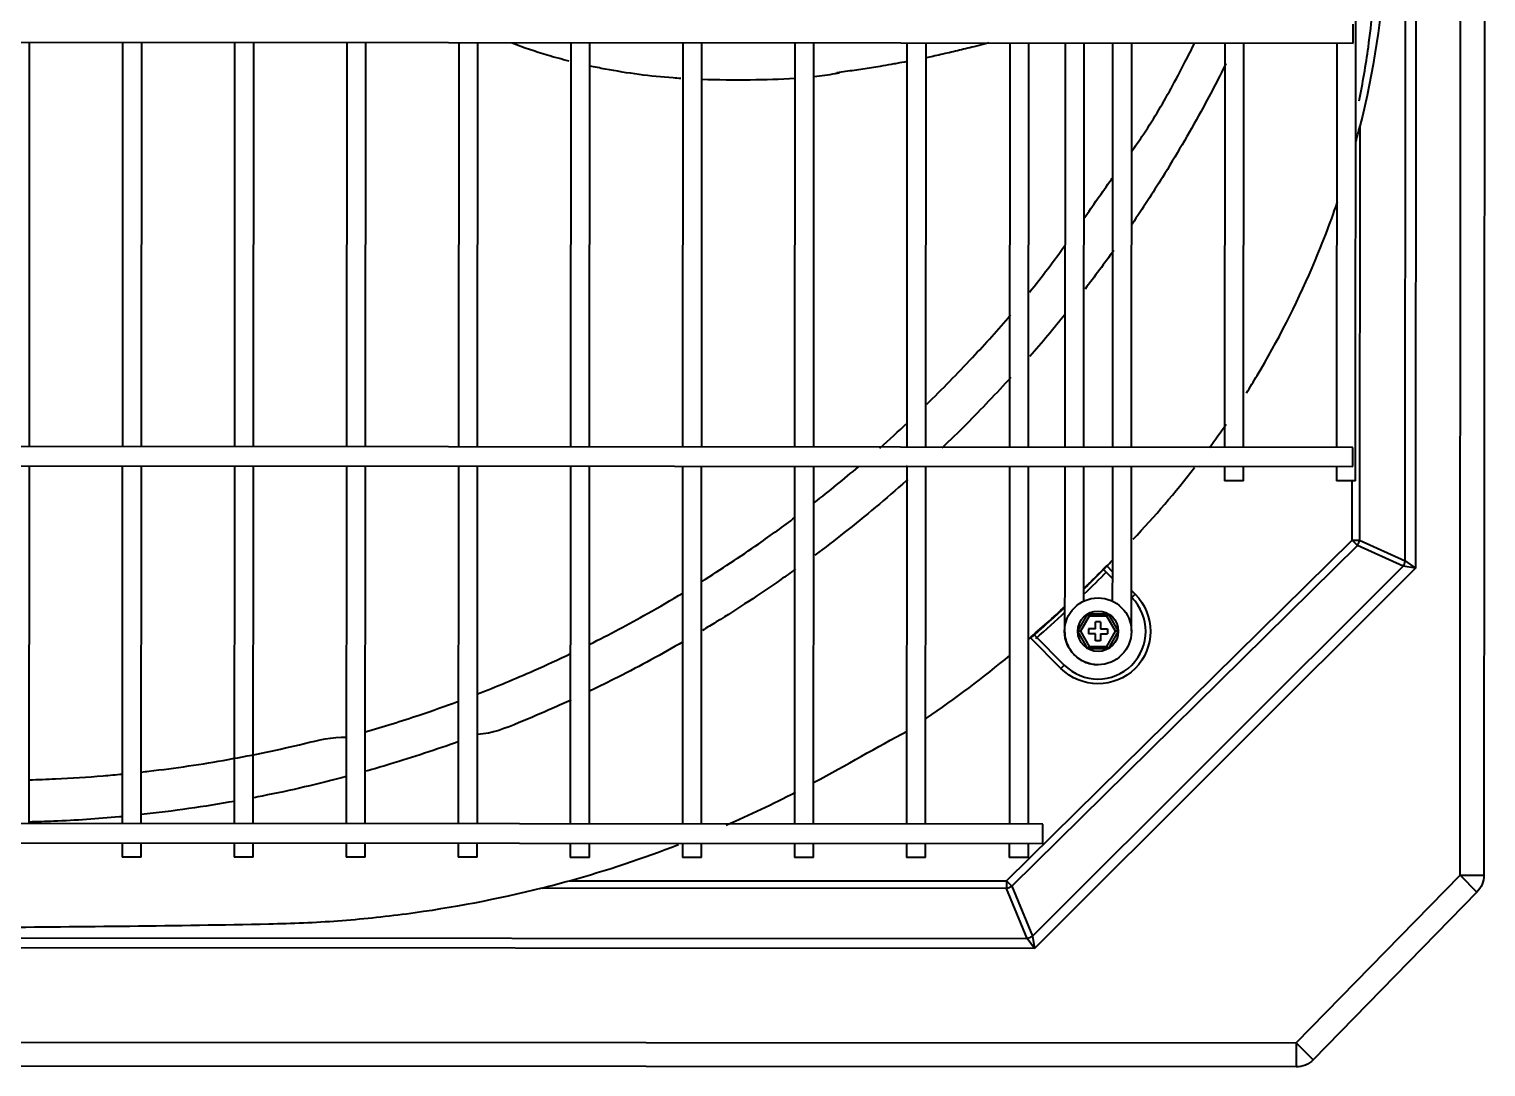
# Model space of a CAD drawing. Extents: x 58467 to 79089, y -33726 to -17391.
# Drawn here: x 72369.78 to 72400.33, y -21005.08 to -20983.32 of the extents above; entities that cross this region are included whole.
import ezdxf

# ---------------------------------------------------------------- set-up
doc = ezdxf.new("R2010")
doc.units = 0
doc.header["$LTSCALE"] = 100
doc.layers.add('+ENTE-ST-DOSEME USTU KONDDRENAJ', color=110, linetype='DOSEMEUSTUKONDENSDRENAJ_LINE', lineweight=40)
doc.linetypes.add('DOSEMEUSTUKONDENSDRENAJ_LINE', pattern='A,300,-40,["CD",Standard,S=15,R=0,X=-35,Y=-7.5],0', length=340)

# ---------------------------------------------------------------- blocks, each defined once
blk = doc.blocks.new('FUAYE KLİMA SANT')
at = {"color": 3}
for p, q in [((54187.123, -33702.141, 1.271), (54187.165, -33634.136, 1.271)), ((54187.665, -33634.136, 1.271), (54187.623, -33702.141, 1.271)), ((54185.975, -33695.553, 1.271), (54186.004, -33646.802, 1.271)), ((54186.217, -33646.65, 1.271), (54186.187, -33695.705, 1.271)), ((54184.933, -33693.873, 1.271), (54184.961, -33648.48, 1.271)), ((54184.882, -33684.495, 1.271), (54184.882, -33684.295, 1.271)), ((54066.519, -33684.622, 1.271), (54184.882, -33684.695, 1.271)), ((54157.124, -33693.156, 1.271), (54157.129, -33684.677, 1.271)), ((54159.079, -33684.678, 1.271), (54159.074, -33693.157, 1.271)), ((54159.473, -33693.157, 1.271), (54159.479, -33684.679, 1.271)), ((54161.428, -33684.68, 1.271), (54161.423, -33693.158, 1.271)), ((54161.823, -33693.159, 1.271), (54161.828, -33684.68, 1.271)), ((54163.778, -33684.681, 1.271), (54163.773, -33693.16, 1.271)), ((54164.173, -33693.16, 1.271), (54164.178, -33684.681, 1.271)), ((54166.128, -33684.683, 1.271), (54166.122, -33693.161, 1.271)), ((54166.522, -33693.161, 1.271), (54166.528, -33684.683, 1.271)), ((54168.477, -33684.684, 1.271), (54168.472, -33693.163, 1.271)), ((54168.872, -33693.163, 1.271), (54168.877, -33684.684, 1.271)), ((54170.827, -33684.686, 1.271), (54170.822, -33693.164, 1.271)), ((54171.222, -33693.164, 1.271), (54171.227, -33684.686, 1.271)), ((54173.176, -33684.687, 1.271), (54173.171, -33693.166, 1.271)), ((54173.571, -33693.166, 1.271), (54173.576, -33684.687, 1.271)), ((54175.526, -33684.688, 1.271), (54175.521, -33693.167, 1.271)), ((54175.921, -33693.167, 1.271), (54175.926, -33684.689, 1.271)), ((54177.683, -33684.69, 1.271), (54177.678, -33693.168, 1.271)), ((54178.077, -33693.169, 1.271), (54178.083, -33684.69, 1.271)), ((54178.84, -33684.691, 1.271), (54178.835, -33693.17, 1.271)), ((54179.235, -33693.17, 1.271), (54179.24, -33684.691, 1.271)), ((54179.839, -33684.691, 1.271), (54179.834, -33693.17, 1.271)), ((54180.234, -33693.17, 1.271), (54180.239, -33684.691, 1.271)), ((54182.189, -33684.693, 1.271), (54182.184, -33693.171, 1.271)), ((54182.584, -33693.172, 1.271), (54182.589, -33684.693, 1.271)), ((54184.539, -33684.694, 1.271), (54184.534, -33693.173, 1.271)), ((54184.882, -33684.695, 1.271), (54184.882, -33684.495, 1.271)), ((54185.023, -33686.439, 1.271), (54185.018, -33695.118, 1.271)), ((54184.876, -33693.173, 1.271), (54066.514, -33693.101, 1.271)), ((54184.876, -33693.373, 1.271), (54184.876, -33693.173, 1.271)), ((54066.513, -33693.501, 1.271), (54184.876, -33693.573, 1.271)), ((54157.119, -33701.061, 1.271), (54157.124, -33693.556, 1.271)), ((54159.073, -33693.557, 1.271), (54159.069, -33701.062, 1.271)), ((54159.469, -33701.062, 1.271), (54159.473, -33693.557, 1.271)), ((54161.423, -33693.558, 1.271), (54161.418, -33701.063, 1.271)), ((54161.818, -33701.064, 1.271), (54161.823, -33693.559, 1.271)), ((54163.773, -33693.56, 1.271), (54163.768, -33701.065, 1.271)), ((54164.168, -33701.065, 1.271), (54164.172, -33693.56, 1.271)), ((54166.122, -33693.561, 1.271), (54166.118, -33701.066, 1.271)), ((54166.518, -33701.066, 1.271), (54166.522, -33693.561, 1.271)), ((54168.472, -33693.563, 1.271), (54168.467, -33701.068, 1.271)), ((54168.867, -33701.068, 1.271), (54168.872, -33693.563, 1.271)), ((54170.821, -33693.564, 1.271), (54170.817, -33701.069, 1.271)), ((54171.217, -33701.069, 1.271), (54171.221, -33693.564, 1.271)), ((54173.171, -33693.566, 1.271), (54173.167, -33701.071, 1.271)), ((54173.566, -33701.071, 1.271), (54173.571, -33693.566, 1.271)), ((54175.521, -33693.574, 1.271), (54175.509, -33693.568, 1.271)), ((54175.521, -33693.567, 1.271), (54175.516, -33701.072, 1.271)), ((54175.916, -33701.072, 1.271), (54175.921, -33693.567, 1.271)), ((54177.677, -33693.568, 1.271), (54177.673, -33701.073, 1.271)), ((54178.073, -33701.074, 1.271), (54178.077, -33693.569, 1.271)), ((54178.834, -33693.569, 1.271), (54178.834, -33694.704, 1.271)), ((54179.234, -33694.704, 1.271), (54179.234, -33693.57, 1.271)), ((54179.834, -33693.57, 1.271), (54179.833, -33694.704, 1.271)), ((54180.233, -33694.704, 1.271), (54180.234, -33693.57, 1.271)), ((54182.184, -33693.571, 1.271), (54182.183, -33693.871, 1.271)), ((54182.583, -33693.872, 1.271), (54182.584, -33693.572, 1.271)), ((54184.533, -33693.573, 1.271), (54184.533, -33693.873, 1.271)), ((54184.876, -33693.573, 1.271), (54184.876, -33693.373, 1.271)), ((54182.583, -33693.872, 1.271), (54182.183, -33693.871, 1.271)), ((54184.933, -33693.873, 1.271), (54184.533, -33693.873, 1.271)), ((54184.862, -33695.118, 1.271), (54184.863, -33693.873, 1.271)), ((54178.834, -33694.395, 1.271), (54178.833, -33695.857, 1.271)), ((54179.233, -33695.857, 1.271), (54179.234, -33694.395, 1.271)), ((54179.833, -33694.704, 1.271), (54179.833, -33694.987, 1.271)), ((54180.233, -33694.987, 1.271), (54180.233, -33694.704, 1.271)), ((54177.616, -33702.262, 1.271), (54184.862, -33695.118, 1.271)), ((54179.833, -33694.987, 1.271), (54179.833, -33695.353, 1.271)), ((54180.233, -33695.353, 1.271), (54180.233, -33694.987, 1.271)), ((54184.862, -33695.118, 1.271), (54185.018, -33695.118, 1.271)), ((54184.862, -33695.118, 1.271), (54184.972, -33695.228, 1.271)), ((54185.018, -33695.118, 1.271), (54185.975, -33695.553, 1.271)), ((54184.972, -33695.228, 1.271), (54177.725, -33702.372, 1.271)), ((54179.833, -33695.353, 1.271), (54179.833, -33695.635, 1.271)), ((54179.833, -33695.353, 1.271), (54179.833, -33695.353, 1.271)), ((54179.833, -33695.353, 1.271), (54179.833, -33695.353, 1.271)), ((54180.232, -33695.636, 1.271), (54180.233, -33695.353, 1.271)), ((54180.233, -33695.353, 1.271), (54180.233, -33695.353, 1.271)), ((54185.929, -33695.663, 1.271), (54184.972, -33695.228, 1.271)), ((54178.159, -33703.42, 1.271), (54185.929, -33695.663, 1.271)), ((54186.187, -33695.705, 1.271), (54178.201, -33703.678, 1.271)), ((54178.833, -33695.635, 1.271), (54178.832, -33697.011, 1.271)), ((54179.233, -33696.395, 1.271), (54179.233, -33695.635, 1.271)), ((54179.832, -33695.914, 1.271), (54179.648, -33695.729, 1.271)), ((54179.717, -33695.657, 1.271), (54179.832, -33695.773, 1.271)), ((54179.833, -33695.635, 1.271), (54179.832, -33696.396, 1.271)), ((54180.232, -33697.026, 1.271), (54180.233, -33695.636, 1.271)), ((54186.187, -33695.705, 1.271), (54185.929, -33695.663, 1.271)), ((54185.975, -33695.553, 1.271), (54186.187, -33695.705, 1.271)), ((54180.232, -33696.173, 1.271), (54180.31, -33696.251, 1.271)), ((54180.239, -33696.321, 1.271), (54180.232, -33696.314, 1.271)), ((54180.31, -33696.251, 1.271), (54180.239, -33696.321, 1.271)), ((54179.107, -33697.028, 1.271), (54179.32, -33696.66, 1.271)), ((54179.32, -33696.66, 1.271), (54179.745, -33696.66, 1.271)), ((54179.349, -33696.71, 1.271), (54179.32, -33696.66, 1.271)), ((54179.745, -33696.66, 1.271), (54179.716, -33696.71, 1.271)), ((54179.745, -33696.66, 1.271), (54179.957, -33697.028, 1.271)), ((54179.349, -33696.71, 1.271), (54179.165, -33697.028, 1.271)), ((54179.332, -33696.978, 1.271), (54179.332, -33697.078, 1.271)), ((54179.482, -33696.978, 1.271), (54179.332, -33696.978, 1.271)), ((54179.716, -33696.71, 1.271), (54179.349, -33696.71, 1.271)), ((54179.582, -33696.828, 1.271), (54179.482, -33696.828, 1.271)), ((54179.482, -33696.978, 1.271), (54179.482, -33696.828, 1.271)), ((54179.582, -33696.828, 1.271), (54179.582, -33696.978, 1.271)), ((54179.582, -33696.978, 1.271), (54179.732, -33696.978, 1.271)), ((54179.899, -33697.028, 1.271), (54179.716, -33696.71, 1.271)), ((54179.732, -33696.978, 1.271), (54179.732, -33697.078, 1.271)), ((54178.754, -33697.805, 1.271), (54178.117, -33697.168, 1.271)), ((54178.193, -33697.102, 1.271), (54178.825, -33697.735, 1.271)), ((54179.319, -33697.396, 1.271), (54179.107, -33697.028, 1.271)), ((54179.165, -33697.028, 1.271), (54179.107, -33697.028, 1.271)), ((54179.165, -33697.028, 1.271), (54179.348, -33697.346, 1.271)), ((54179.482, -33697.078, 1.271), (54179.332, -33697.078, 1.271)), ((54179.482, -33697.228, 1.271), (54179.482, -33697.078, 1.271)), ((54179.582, -33697.228, 1.271), (54179.482, -33697.228, 1.271)), ((54179.582, -33697.078, 1.271), (54179.582, -33697.228, 1.271)), ((54179.582, -33697.078, 1.271), (54179.732, -33697.078, 1.271)), ((54179.715, -33697.346, 1.271), (54179.899, -33697.028, 1.271)), ((54179.957, -33697.028, 1.271), (54179.744, -33697.396, 1.271)), ((54179.957, -33697.028, 1.271), (54179.899, -33697.028, 1.271)), ((54179.348, -33697.346, 1.271), (54179.319, -33697.396, 1.271)), ((54179.744, -33697.396, 1.271), (54179.319, -33697.396, 1.271)), ((54179.348, -33697.346, 1.271), (54179.715, -33697.346, 1.271)), ((54179.744, -33697.396, 1.271), (54179.715, -33697.346, 1.271)), ((54178.754, -33697.805, 1.271), (54178.825, -33697.735, 1.271)), ((54178.373, -33701.074, 1.271), (54072.917, -33701.01, 1.271)), ((54178.372, -33701.274, 1.271), (54178.373, -33701.074, 1.271)), ((54072.917, -33701.41, 1.271), (54178.372, -33701.474, 1.271)), ((54159.068, -33701.462, 1.271), (54159.068, -33701.762, 1.271)), ((54159.468, -33701.762, 1.271), (54159.468, -33701.462, 1.271)), ((54161.418, -33701.463, 1.271), (54161.418, -33701.764, 1.271)), ((54161.818, -33701.764, 1.271), (54161.818, -33701.464, 1.271)), ((54163.768, -33701.465, 1.271), (54163.768, -33701.765, 1.271)), ((54164.167, -33701.765, 1.271), (54164.168, -33701.465, 1.271)), ((54166.117, -33701.466, 1.271), (54166.117, -33701.766, 1.271)), ((54166.517, -33701.767, 1.271), (54166.517, -33701.466, 1.271)), ((54168.467, -33701.468, 1.271), (54168.467, -33701.768, 1.271)), ((54168.867, -33701.768, 1.271), (54168.867, -33701.468, 1.271)), ((54170.817, -33701.469, 1.271), (54170.816, -33701.769, 1.271)), ((54171.216, -33701.77, 1.271), (54171.217, -33701.469, 1.271)), ((54173.166, -33701.471, 1.271), (54173.166, -33701.771, 1.271)), ((54173.566, -33701.771, 1.271), (54173.566, -33701.471, 1.271)), ((54175.516, -33701.472, 1.271), (54175.516, -33701.772, 1.271)), ((54175.916, -33701.772, 1.271), (54175.916, -33701.472, 1.271)), ((54177.672, -33701.473, 1.271), (54177.672, -33701.773, 1.271)), ((54178.072, -33701.774, 1.271), (54178.072, -33701.474, 1.271)), ((54178.372, -33701.474, 1.271), (54178.372, -33701.274, 1.271)), ((54159.468, -33701.762, 1.271), (54159.068, -33701.762, 1.271)), ((54161.818, -33701.764, 1.271), (54161.418, -33701.764, 1.271)), ((54164.167, -33701.765, 1.271), (54163.768, -33701.765, 1.271)), ((54166.517, -33701.767, 1.271), (54166.117, -33701.766, 1.271)), ((54168.867, -33701.768, 1.271), (54168.467, -33701.768, 1.271)), ((54171.216, -33701.77, 1.271), (54170.816, -33701.769, 1.271)), ((54173.566, -33701.771, 1.271), (54173.166, -33701.771, 1.271)), ((54175.916, -33701.772, 1.271), (54175.516, -33701.772, 1.271)), ((54178.072, -33701.774, 1.271), (54177.672, -33701.773, 1.271)), ((54183.69, -33705.66, 1.271), (54187.123, -33702.141, 1.271)), ((54187.123, -33702.141, 1.271), (54187.623, -33702.141, 1.271)), ((54187.123, -33702.141, 1.271), (54187.476, -33702.495, 1.271)), ((54177.615, -33702.418, 1.271), (54167.869, -33702.412, 1.271)), ((54168.453, -33702.257, 1.271), (54177.616, -33702.262, 1.271)), ((54177.616, -33702.262, 1.271), (54177.615, -33702.418, 1.271)), ((54178.049, -33703.466, 1.271), (54177.615, -33702.418, 1.271)), ((54177.616, -33702.262, 1.271), (54177.725, -33702.372, 1.271)), ((54177.725, -33702.372, 1.271), (54178.159, -33703.42, 1.271)), ((54187.476, -33702.495, 1.271), (54184.044, -33706.014, 1.271)), ((54178.201, -33703.678, 1.271), (54073.043, -33703.614, 1.271)), ((54073.195, -33703.402, 1.271), (54178.049, -33703.466, 1.271)), ((54178.201, -33703.678, 1.271), (54178.049, -33703.466, 1.271)), ((54178.159, -33703.42, 1.271), (54178.201, -33703.678, 1.271)), ((54067.642, -33705.59, 1.271), (54183.69, -33705.66, 1.271)), ((54183.69, -33705.66, 1.271), (54184.044, -33706.014, 1.271)), ((54183.69, -33705.66, 1.271), (54183.69, -33706.16, 1.271)), ((54183.69, -33706.16, 1.271), (54067.641, -33706.09, 1.271))]:
    blk.add_line(p, q, dxfattribs=at)
for radius in [0.7, 0.425, 0.425]:
    blk.add_circle((54179.532, -33697.028, 1.271), radius, dxfattribs=at)
at = {"color": 3, "extrusion": (0, 0, -1)}
for centre, radius, start, end in [((-54179.532, -33697.028, -1.271), 1.1, 135.0349, 315.0349), ((-54187.123, -33702.141, -1.271), 0.5, 180.0349, 225.0349), ((-54183.69, -33705.66, -1.271), 0.5, 225.0349, 270.0349)]:
    blk.add_arc(centre, radius, start, end, dxfattribs=at)
at = {"color": 3}
blk.add_arc((54179.532, -33697.028, 1.271), 1, 224.9651, 44.9651, dxfattribs=at)
for centre, major_axis in [((54184.862, -33695.118, 1.271), (-0.084, -0.203)), ((54185.819, -33695.553, 1.271), (-0.084, -0.203)), ((54177.616, -33702.262, 1.271), (-0.203, -0.084)), ((54178.049, -33703.31, 1.271), (-0.203, -0.084))]:
    blk.add_ellipse(centre, major_axis=major_axis, ratio=0.678598, start_param=1.296782, end_param=1.844811, dxfattribs=at)
for points, knots in [([(54185.777, -33672.161, 1.271), (54185.775, -33674.558, 1.271), (54185.731, -33676.954, 1.271), (54185.619, -33679.947, 1.271), (54185.594, -33680.545, 1.271), (54185.538, -33681.74, 1.271), (54185.602, -33682.338, 1.271), (54185.49, -33684.124, 1.271), (54185.31, -33685.292, 1.271), (54185.023, -33686.439, 1.271)], [0, 0, 0, 0, 0.5, 0.5, 0.625, 0.625, 0.75, 0.75, 1, 1, 1, 1]), ([(54185.008, -33685.905, 1.271), (54185.083, -33685.532, 1.271), (54185.147, -33685.156, 1.271), (54185.273, -33684.262, 1.271), (54185.324, -33683.741, 1.271), (54185.383, -33682.701, 1.271), (54185.4, -33682.18, 1.271), (54185.461, -33680.617, 1.271), (54185.495, -33679.576, 1.271), (54185.577, -33676.45, 1.271), (54185.606, -33674.366, 1.271), (54185.608, -33672.281, 1.271)], [0, 0, 0, 0, 0.084354, 0.084354, 0.19881, 0.19881, 0.313265, 0.313265, 0.542177, 0.542177, 1, 1, 1, 1]), ([(54168.44, -33685.072, 1.271), (54168.286, -33685.033, 1.271), (54167.885, -33684.923, 1.271), (54167.489, -33684.789, 1.271), (54167.247, -33684.697, 1.271)], [0, 0, 0, 0, 0.381371, 1, 1, 1, 1]), ([(54177.243, -33684.691, 1.271), (54177.175, -33684.708, 1.271), (54177.071, -33684.735, 1.271), (54176.908, -33684.776, 1.271), (54176.757, -33684.813, 1.271), (54176.584, -33684.854, 1.271), (54176.411, -33684.895, 1.271), (54176.238, -33684.934, 1.271), (54176.078, -33684.969, 1.271), (54175.975, -33684.99, 1.271), (54175.93, -33685, 1.271)], [0, 0, 0, 0, 0.15983, 0.246701, 0.377006, 0.507312, 0.637617, 0.767923, 0.898228, 1, 1, 1, 1]), ([(54180.241, -33686.958, 1.271), (54180.313, -33686.858, 1.271), (54180.608, -33686.435, 1.271), (54180.98, -33685.812, 1.271), (54181.329, -33685.148, 1.271), (54181.491, -33684.83, 1.271), (54181.557, -33684.695, 1.271)], [0, 0, 0, 0, 0.141815, 0.593329, 0.830923, 1, 1, 1, 1]), ([(54170.784, -33685.436, 1.271), (54170.73, -33685.433, 1.271), (54170.2, -33685.397, 1.271), (54169.561, -33685.313, 1.271), (54168.982, -33685.197, 1.271), (54168.875, -33685.174, 1.271)], [0, 0, 0, 0, 0.083564, 0.830141, 1, 1, 1, 1]), ([(54174.11, -33685.32, 1.271), (54174.08, -33685.326, 1.271), (54173.905, -33685.36, 1.271), (54173.728, -33685.386, 1.271), (54173.581, -33685.403, 1.271)], [0, 0, 0, 0, 0.168799, 1, 1, 1, 1]), ([(54175.529, -33685.08, 1.271), (54175.457, -33685.094, 1.271), (54175.346, -33685.115, 1.271), (54175.156, -33685.149, 1.271), (54174.981, -33685.179, 1.271), (54174.783, -33685.211, 1.271), (54174.604, -33685.239, 1.271), (54174.422, -33685.266, 1.271), (54174.24, -33685.291, 1.271), (54174.118, -33685.306, 1.271), (54174.058, -33685.314, 1.271)], [0, 0, 0, 0, 0.150864, 0.231719, 0.393427, 0.514709, 0.635991, 0.757272, 0.878554, 1, 1, 1, 1]), ([(54182.215, -33685.122, 1.271), (54182.045, -33685.463, 1.271), (54181.623, -33686.272, 1.271), (54180.966, -33687.395, 1.271), (54180.464, -33688.167, 1.271), (54180.246, -33688.489, 1.271)], [0, 0, 0, 0, 0.29252, 0.701104, 1, 1, 1, 1]), ([(54173.182, -33685.438, 1.271), (54172.868, -33685.459, 1.271), (54172.215, -33685.472, 1.271), (54171.563, -33685.469, 1.271), (54171.226, -33685.458, 1.271)], [0, 0, 0, 0, 0.483114, 1, 1, 1, 1]), ([(54179.238, -33688.369, 1.271), (54179.427, -33688.097, 1.271), (54179.625, -33687.812, 1.271), (54179.829, -33687.528, 1.271), (54179.837, -33687.517, 1.271)], [0, 0, 0, 0, 0.95904, 1, 1, 1, 1]), ([(54182.643, -33692.033, 1.271), (54182.72, -33691.91, 1.271), (54182.796, -33691.786, 1.271), (54183.3, -33690.94, 1.271), (54183.686, -33690.183, 1.271), (54184.216, -33688.952, 1.271), (54184.395, -33688.49, 1.271), (54184.555, -33688.022, 1.271)], [0, 0, 0, 0, 0.098577, 0.098577, 0.666537, 0.666537, 1, 1, 1, 1]), ([(54178.097, -33689.917, 1.271), (54178.227, -33689.755, 1.271), (54178.48, -33689.432, 1.271), (54178.723, -33689.099, 1.271), (54178.841, -33688.933, 1.271)], [0, 0, 0, 0, 0.50822, 1, 1, 1, 1]), ([(54175.941, -33692.268, 1.271), (54176.265, -33691.95, 1.271), (54176.861, -33691.34, 1.271), (54177.439, -33690.699, 1.271), (54177.7, -33690.394, 1.271)], [0, 0, 0, 0, 0.536431, 1, 1, 1, 1]), ([(54175.543, -33693.844, 1.271), (54175.532, -33693.854, 1.271), (54175.309, -33694.052, 1.271), (54174.87, -33694.429, 1.271), (54174.231, -33694.947, 1.271), (54173.804, -33695.274, 1.271), (54173.597, -33695.428, 1.271)], [0, 0, 0, 0, 0.017533, 0.356451, 0.69177, 1, 1, 1, 1]), ([(54171.228, -33695.978, 1.271), (54171.628, -33695.728, 1.271), (54172.284, -33695.294, 1.271), (54172.93, -33694.827, 1.271), (54173.183, -33694.637, 1.271)], [0, 0, 0, 0, 0.605389, 1, 1, 1, 1]), ([(54173.188, -33695.726, 1.271), (54173.086, -33695.799, 1.271), (54172.762, -33696.028, 1.271), (54172.211, -33696.401, 1.271), (54171.66, -33696.752, 1.271), (54171.334, -33696.95, 1.271), (54171.237, -33697.009, 1.271)], [0, 0, 0, 0, 0.160934, 0.509713, 0.854631, 1, 1, 1, 1]), ([(54168.874, -33697.299, 1.271), (54169.28, -33697.096, 1.271), (54169.933, -33696.75, 1.271), (54170.581, -33696.373, 1.271), (54170.827, -33696.225, 1.271)], [0, 0, 0, 0, 0.619127, 1, 1, 1, 1]), ([(54170.835, -33697.246, 1.271), (54170.611, -33697.375, 1.271), (54170.159, -33697.629, 1.271), (54169.507, -33697.972, 1.271), (54169.079, -33698.184, 1.271), (54168.883, -33698.278, 1.271)], [0, 0, 0, 0, 0.352089, 0.704456, 1, 1, 1, 1]), ([(54178.832, -33697.028, 1.271), (54178.832, -33697.089, 1.271), (54178.847, -33697.202, 1.271), (54178.923, -33697.396, 1.271), (54179.065, -33697.569, 1.271), (54179.253, -33697.679, 1.271), (54179.406, -33697.721, 1.271), (54179.493, -33697.727, 1.271), (54179.528, -33697.727, 1.271)], [0, 0, 0, 0, 0.164287, 0.313707, 0.566616, 0.76053, 0.902583, 1, 1, 1, 1]), ([(54166.52, -33698.341, 1.271), (54166.915, -33698.187, 1.271), (54167.567, -33697.917, 1.271), (54168.217, -33697.618, 1.271), (54168.473, -33697.495, 1.271)], [0, 0, 0, 0, 0.605591, 1, 1, 1, 1]), ([(54175.925, -33698.859, 1.271), (54175.929, -33698.857, 1.271), (54175.933, -33698.854, 1.271), (54176.54, -33698.436, 1.271), (54177.124, -33697.996, 1.271), (54177.688, -33697.53, 1.271)], [0, 0, 0, 0, 0.006395, 0.006395, 1, 1, 1, 1]), ([(54164.168, -33699.137, 1.271), (54164.545, -33699.028, 1.271), (54165.196, -33698.825, 1.271), (54165.847, -33698.595, 1.271), (54166.12, -33698.493, 1.271)], [0, 0, 0, 0, 0.58019, 1, 1, 1, 1]), ([(54168.483, -33698.467, 1.271), (54168.352, -33698.528, 1.271), (54167.992, -33698.691, 1.271), (54167.343, -33698.969, 1.271), (54166.821, -33699.175, 1.271), (54166.53, -33699.191, 1.271)], [0, 0, 0, 0, 0.204884, 0.559596, 1, 1, 1, 1]), ([(54159.47, -33699.979, 1.271), (54159.523, -33699.973, 1.271), (54160.131, -33699.904, 1.271), (54161.27, -33699.736, 1.271), (54162.649, -33699.448, 1.271), (54163.476, -33699.236, 1.271), (54163.768, -33699.25, 1.271)], [0, 0, 0, 0, 0.037241, 0.424432, 0.796492, 1, 1, 1, 1]), ([(54166.131, -33699.338, 1.271), (54165.653, -33699.509, 1.271), (54165.003, -33699.724, 1.271), (54164.346, -33699.915, 1.271), (54164.175, -33699.963, 1.271)], [0, 0, 0, 0, 0.74118, 1, 1, 1, 1]), ([(54157.121, -33700.141, 1.271), (54157.306, -33700.136, 1.271), (54157.825, -33700.118, 1.271), (54158.473, -33700.075, 1.271), (54158.937, -33700.034, 1.271), (54159.07, -33700.021, 1.271)], [0, 0, 0, 0, 0.282463, 0.794994, 1, 1, 1, 1]), ([(54163.777, -33700.072, 1.271), (54163.192, -33700.227, 1.271), (54162.54, -33700.379, 1.271), (54161.883, -33700.507, 1.271), (54161.821, -33700.519, 1.271)], [0, 0, 0, 0, 0.904429, 1, 1, 1, 1]), ([(54161.423, -33700.593, 1.271), (54161.106, -33700.649, 1.271), (54160.457, -33700.754, 1.271), (54159.804, -33700.835, 1.271), (54159.47, -33700.872, 1.271)], [0, 0, 0, 0, 0.489245, 1, 1, 1, 1]), ([(54159.07, -33700.912, 1.271), (54159.05, -33700.914, 1.271), (54158.573, -33700.959, 1.271), (54157.923, -33701.005, 1.271), (54157.292, -33701.023, 1.271), (54157.12, -33701.027, 1.271)], [0, 0, 0, 0, 0.030504, 0.735974, 1, 1, 1, 1]), ([(54167.869, -33702.412, 1.271), (54166.932, -33702.648, 1.271), (54165.986, -33702.829, 1.271), (54164.555, -33703.019, 1.271), (54164.076, -33703.069, 1.271), (54163.114, -33703.14, 1.271), (54162.63, -33703.159, 1.271), (54161.176, -33703.19, 1.271), (54160.204, -33703.202, 1.271), (54158.262, -33703.226, 1.271), (54157.29, -33703.235, 1.271), (54156.318, -33703.24, 1.271)], [0, 0, 0, 0, 0.25, 0.25, 0.375, 0.375, 0.5, 0.5, 0.75, 0.75, 1, 1, 1, 1])]:
    blk.add_open_spline(points, degree=3, knots=knots, dxfattribs=at)
for points in [[(54184.939, -33686.765, 1.271), (54184.968, -33686.655, 1.271), (54184.996, -33686.546, 1.271), (54185.023, -33686.439, 1.271)], [(54179.862, -33689.04, 1.271), (54179.666, -33689.313, 1.271), (54179.466, -33689.584, 1.271), (54179.261, -33689.85, 1.271)], [(54178.846, -33690.379, 1.271), (54178.604, -33690.68, 1.271), (54178.357, -33690.976, 1.271), (54178.102, -33691.265, 1.271)], [(54177.703, -33691.709, 1.271), (54177.397, -33692.041, 1.271), (54177.083, -33692.365, 1.271), (54176.768, -33692.69, 1.271)], [(54174.959, -33693.184, 1.271), (54175.155, -33693.01, 1.271), (54175.348, -33692.833, 1.271), (54175.54, -33692.653, 1.271)], [(54176.768, -33692.69, 1.271), (54176.599, -33692.856, 1.271), (54176.429, -33693.023, 1.271), (54176.258, -33693.187, 1.271)], [(54181.872, -33693.172, 1.271), (54181.99, -33693.011, 1.271), (54182.106, -33692.847, 1.271), (54182.219, -33692.682, 1.271)], [(54173.584, -33694.33, 1.271), (54173.896, -33694.087, 1.271), (54174.204, -33693.836, 1.271), (54174.509, -33693.577, 1.271)], [(54180.266, -33695.099, 1.271), (54180.724, -33694.617, 1.271), (54181.153, -33694.116, 1.271), (54181.556, -33693.594, 1.271)], [(54179.235, -33696.141, 1.271), (54179.379, -33696.001, 1.271), (54179.521, -33695.859, 1.271), (54179.662, -33695.715, 1.271)], [(54179.235, -33696.141, 1.271), (54179.374, -33696.005, 1.271), (54179.512, -33695.868, 1.271), (54179.648, -33695.729, 1.271)], [(54179.247, -33696.119, 1.271), (54179.406, -33695.963, 1.271), (54179.563, -33695.805, 1.271), (54179.719, -33695.645, 1.271)], [(54179.648, -33695.729, 1.271), (54179.671, -33695.705, 1.271), (54179.694, -33695.681, 1.271), (54179.717, -33695.657, 1.271)], [(54179.717, -33695.657, 1.271), (54179.735, -33695.64, 1.271), (54179.752, -33695.622, 1.271), (54179.77, -33695.604, 1.271)], [(54179.77, -33695.604, 1.271), (54179.794, -33695.579, 1.271), (54179.819, -33695.555, 1.271), (54179.844, -33695.53, 1.271)], [(54179.245, -33696.243, 1.271), (54179.405, -33696.088, 1.271), (54179.563, -33695.93, 1.271), (54179.719, -33695.771, 1.271)], [(54178.078, -33697.189, 1.271), (54178.339, -33696.965, 1.271), (54178.596, -33696.735, 1.271), (54178.848, -33696.499, 1.271)], [(54178.178, -33697.115, 1.271), (54178.4, -33696.922, 1.271), (54178.62, -33696.724, 1.271), (54178.836, -33696.522, 1.271)], [(54178.193, -33697.102, 1.271), (54178.41, -33696.913, 1.271), (54178.624, -33696.719, 1.271), (54178.836, -33696.522, 1.271)], [(54178.23, -33697.176, 1.271), (54178.438, -33696.995, 1.271), (54178.644, -33696.81, 1.271), (54178.846, -33696.622, 1.271)], [(54178.117, -33697.168, 1.271), (54178.142, -33697.146, 1.271), (54178.168, -33697.124, 1.271), (54178.193, -33697.102, 1.271)], [(54173.583, -33700.194, 1.271), (54174.25, -33699.836, 1.271), (54174.901, -33699.446, 1.271), (54175.531, -33699.125, 1.271)], [(54171.737, -33701.09, 1.271), (54172.227, -33700.876, 1.271), (54172.711, -33700.647, 1.271), (54173.188, -33700.401, 1.271)], [(54168.453, -33702.257, 1.271), (54169.23, -33702.04, 1.271), (54169.991, -33701.788, 1.271), (54170.738, -33701.5, 1.271)], [(54167.869, -33702.412, 1.271), (54168.061, -33702.363, 1.271), (54168.257, -33702.311, 1.271), (54168.453, -33702.257, 1.271)]]:
    blk.add_open_spline(points, degree=3, dxfattribs=at)

msp = doc.modelspace()

# ---------------------------------------------------------------- block references
at = {"layer": '+ENTE-ST-DOSEME USTU KONDDRENAJ', "color": 3, "linetype": 'Continuous'}
msp.add_blockref('FUAYE KLİMA SANT', (18212.664, 12701.082), dxfattribs=at)

doc.saveas('drawing.dxf')
